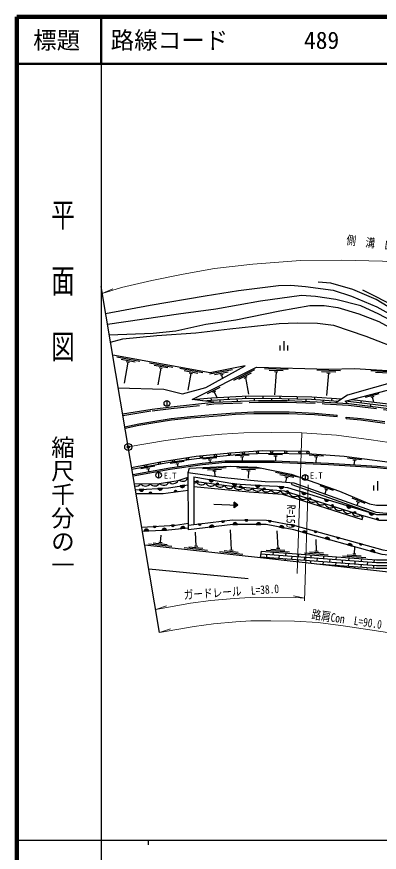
# Model space of a CAD drawing. Units: millimetres, scale not verified. Extents: x 40000 to 680000, y 20000 to 380000.
# Drawn here: x 40000 to 117164, y 202409 to 380000 of the extents above; entities that cross this region are included whole.
import ezdxf
from ezdxf.enums import TextEntityAlignment as Align

# ---------------------------------------------------------------- set-up
doc = ezdxf.new("R2010")
doc.units = ezdxf.units.MM
doc.header["$LTSCALE"] = 1000
doc.header["$PDMODE"] = 32
doc.header["$PDSIZE"] = 500
doc.linetypes.add('CHAIN', pattern=[18.5, 12, -1.5, 3.5, -1.5])
doc.linetypes.add('DASHED', pattern=[7.5, 6, -1.5])
for name, color, linetype, lineweight in [('M-BGD', 7, 'Continuous', 25), ('M-BMK', 2, 'CHAIN', 13), ('M-BMK-OTRS', 5, 'Continuous', 25), ('M-BMK-SRVR', 3, 'Continuous', 25), ('M-STR-HTXT', 7, 'Continuous', 13), ('M-TTL', 2, 'Continuous', 140), ('M-TTL-BAND', 7, 'Continuous', 25), ('M-TTL-LINE', 7, 'Continuous', 50)]:
    doc.layers.add(name, color=color, linetype=linetype, lineweight=lineweight)
doc.layers.add('M-OTRS', color=6, linetype='Continuous')
doc.layers.add('M-TTL-TXT', color=7, linetype='Continuous')
doc.styles.add('@ＭＳ ゴシック', font='')
doc.styles.add('ＭＳ ゴシック', font='')
doc.styles.get('@ＭＳ ゴシック').set_extended_font_data('@MS Gothic')
doc.styles.get('ＭＳ ゴシック').set_extended_font_data('MS Gothic')

msp = doc.modelspace()

# ---------------------------------------------------------------- hatches: boundary and pattern name
at = {"layer": 'M-BGD'}
for points in [[(78701, 281063), (78080, 281140, -0.84072)], [(81903, 281482, -0.82183), (80926, 281648)], [(83001, 280527), (82380, 280604, -0.84072)], [(86832, 280644, -0.82183), (85855, 280810)], [(67062, 279578, -0.82183), (66073, 279517)], [(68773, 278660), (68147, 278656, -0.84072)], [(71016, 279822, -0.82183), (70027, 279761)], [(73527, 278993), (74148, 279077, 0.84072)], [(75763, 280410, -0.82183), (74783, 280265)], [(87968, 279960), (87345, 280017, -0.84072)], [(91826, 280358, -0.82183), (90837, 280423)], [(92324, 279563), (92948, 279506, 0.84072)], [(96812, 280047, -0.82183), (95830, 280178)], [(97290, 279039), (97887, 278853, 0.84072)], [(101624, 278724, -0.82183), (100676, 279013)], [(102064, 277552), (102661, 277366, 0.84072)], [(106408, 277269, -0.82183), (105460, 277558)], [(86247, 275619), (86274, 276230), (86301, 276840), (87051, 276195)], [(106837, 276065), (107435, 275879, 0.84072)], [(111191, 275814, -0.82183), (110243, 276102)], [(111611, 274579), (112209, 274392, 0.84072)], [(115975, 274359, -0.82183), (115027, 274647)], [(69033, 271680), (69658, 271718, -0.84072)], [(72922, 271916), (73546, 271954, -0.84072)], [(79240, 272244), (78619, 272169, 0.84072)], [(82000, 271589, 0.82183), (81016, 271469)], [(84204, 272850), (83582, 272774, 0.84072)], [(85979, 272077, -0.82183), (86970, 272072)], [(88565, 273049), (89191, 273046, -0.84072)], [(90979, 272053, -0.82183), (91970, 272048)], [(93558, 272952), (94173, 272837, -0.84072)], [(95929, 271504, -0.82183), (96903, 271321)], [(98472, 272028), (99087, 271913, -0.84072)], [(117012, 273005), (116410, 273175, -0.84072)], [(67134, 270686, -0.82183), (68124, 270729)], [(71912, 270894, 0.82183), (70922, 270851)], [(74878, 271193, -0.82183), (75863, 271301)], [(100806, 270422, -0.82183), (101760, 270156)], [(103303, 270749), (103906, 270581, -0.84072)], [(105623, 269081, -0.82183), (106577, 268815)], [(108723, 269240), (108120, 269407, 0.84072)], [(110439, 267739, -0.82183), (111394, 267474)], [(113539, 267898), (112936, 268066, 0.84072)], [(115256, 266398, -0.82183), (116211, 266132)]]:
    msp.add_hatch(color=256, dxfattribs=at).paths.add_polyline_path(points)

# ---------------------------------------------------------------- linework, layer by layer
for p, q in [((96893, 309071), (96893, 311063)), ((96093, 309071), (96093, 310116)), ((97693, 309071), (97693, 310116)), ((66233, 306726), (61313, 307614)), ((65196, 306608), (62243, 307141)), ((63666, 306579), (62862, 302119)), ((64011, 306517), (63322, 306641)), ((73214, 305466), (68294, 306354)), ((72177, 305349), (69224, 305881)), ((70647, 305320), (70010, 301786)), ((70992, 305258), (70303, 305382)), ((79613, 304312), (74693, 305200)), ((78576, 304194), (75624, 304727)), ((77046, 304165), (76409, 300630)), ((77391, 304103), (76702, 304228)), ((85957, 304945), (81047, 303999)), ((85031, 304461), (82086, 303894)), ((83959, 303949), (83272, 303817)), ((83615, 303883), (83767, 303097)), ((90622, 304956), (86154, 302712)), ((89863, 304239), (87183, 302893)), ((97747, 305023), (92749, 305148)), ((96740, 304749), (93741, 304823)), ((95583, 304477), (94883, 304495)), ((95233, 304486), (94891, 299630)), ((108886, 304745), (103888, 304870)), ((107879, 304470), (104880, 304545)), ((106372, 304208), (105950, 299469)), ((106722, 304199), (106022, 304216)), ((120372, 304445), (115381, 304746)), ((119356, 304205), (116361, 304386)), ((88970, 303455), (88345, 303141)), ((88658, 303298), (89331, 299773)), ((83195, 301225), (80515, 299879)), ((82302, 300441), (81677, 300127)), ((81990, 300284), (82596, 299077)), ((71956, 298408), (71956, 297208)), ((81446, 298520), (81397, 299017)), ((83300, 298112), (83276, 298609)), ((85107, 298698), (85083, 299197)), ((86963, 298265), (86938, 298786)), ((88768, 298875), (88744, 299374)), ((90599, 298417), (90600, 298898)), ((92433, 298894), (92434, 299394)), ((94265, 298453), (94266, 298891)), ((96098, 298887), (96099, 299387)), ((97919, 298436), (97931, 298843)), ((99763, 298790), (99777, 299290)), ((101581, 298274), (101595, 298738)), ((103425, 298658), (103460, 299157)), ((105224, 298113), (105254, 298530)), ((107082, 298403), (107117, 298901)), ((113324, 297930), (113383, 298426)), ((117050, 299847), (114145, 299097)), ((116012, 299269), (115334, 299094)), ((115673, 299181), (115947, 298118)), ((115336, 297203), (115394, 297681)), ((108181, 295025), (108207, 295324)), ((110087, 294610), (110112, 294909)), ((82569, 286227), (79583, 285935)), ((89465, 286791), (86467, 286668)), ((88328, 286444), (87628, 286415)), ((87978, 286430), (88013, 285589)), ((96596, 286879), (93597, 286933)), ((95441, 286600), (94741, 286612)), ((95091, 286606), (95073, 285581)), ((105259, 286595), (102266, 286802)), ((104091, 286375), (103392, 286423)), ((103742, 286399), (103662, 285247)), ((113398, 285811), (110422, 286194)), ((69385, 284441), (66437, 283885)), ((75624, 285449), (72651, 285049)), ((74524, 284998), (73830, 284905)), ((74177, 284952), (74257, 284363)), ((81453, 285817), (80757, 285749)), ((81105, 285783), (81155, 285271)), ((112219, 285660), (111525, 285749)), ((111872, 285705), (111754, 284789)), ((68311, 283933), (67623, 283803)), ((67967, 283868), (68070, 283319)), ((70209, 283140), (70209, 281940)), ((76481, 283156), (76794, 284056)), ((84563, 284128), (79569, 283888)), ((83578, 283780), (80582, 283637)), ((82444, 283426), (81745, 283392)), ((82095, 283409), (82146, 282340)), ((91857, 283956), (86859, 284120)), ((90847, 283689), (87849, 283787)), ((89688, 283426), (88988, 283449)), ((89338, 283438), (89289, 281939)), ((99992, 282146), (95094, 283151)), ((98952, 282053), (96013, 282656)), ((101376, 282679), (101376, 281479)), ((77730, 282191), (77717, 272058)), ((78080, 281140), (78701, 281063)), ((81903, 281482), (80926, 281648)), ((82380, 280604), (83001, 280527)), ((86832, 280644), (85855, 280810)), ((97765, 281991), (97080, 282131)), ((97422, 282061), (97223, 281087)), ((98521, 280583), (98558, 280952)), ((116832, 279327), (116832, 281320)), ((67062, 279578), (66073, 279517)), ((71016, 279822), (70027, 279761)), ((73527, 278993), (74148, 279077)), ((75763, 280410), (74783, 280265)), ((87345, 280017), (87968, 279960)), ((91826, 280358), (90837, 280423)), ((92324, 279563), (92948, 279506)), ((96812, 280047), (95830, 280178)), ((97290, 279039), (97887, 278853)), ((98521, 280583), (116575, 274176)), ((101624, 278724), (100676, 279013)), ((107396, 279307), (104565, 280300)), ((105881, 279520), (105544, 278559)), ((106211, 279404), (105551, 279636)), ((116032, 279327), (116032, 280372)), ((68147, 278656), (68773, 278660)), ((102064, 277552), (102661, 277366)), ((106408, 277269), (105460, 277558)), ((114142, 276512), (111384, 277693)), ((81953, 276422), (87051, 276195)), ((86247, 275619), (86301, 276840)), ((87051, 276195), (86247, 275619)), ((87051, 276195), (86301, 276840)), ((106837, 276065), (107435, 275879)), ((111191, 275814), (110243, 276102)), ((112966, 276689), (112323, 276964)), ((112645, 276827), (112346, 276129)), ((111611, 274579), (112209, 274392)), ((113505, 273137), (113730, 273933)), ((115975, 274359), (115027, 274647)), ((69658, 271718), (69033, 271680)), ((73546, 271954), (72922, 271916)), ((79240, 272244), (78619, 272169)), ((84204, 272850), (83582, 272774)), ((85979, 272077), (86970, 272072)), ((89191, 273046), (88565, 273049)), ((90979, 272053), (91970, 272048)), ((94173, 272837), (93558, 272952)), ((99087, 271913), (98472, 272028)), ((116410, 273175), (117012, 273005)), ((67134, 270686), (68124, 270729)), ((70922, 270851), (71912, 270894)), ((74878, 271193), (75863, 271301)), ((78176, 267490), (78055, 270454)), ((81016, 271469), (82000, 271589)), ((85697, 266671), (85524, 270962)), ((95619, 267055), (95433, 270731)), ((95929, 271504), (96903, 271321)), ((100806, 270422), (101760, 270156)), ((103906, 270581), (103303, 270749)), ((69060, 268182), (72043, 267857)), ((70236, 268355), (70932, 268279)), ((70584, 268317), (70747, 269809)), ((103802, 266441), (103746, 268855)), ((105623, 269081), (106577, 268815)), ((108723, 269240), (108120, 269407)), ((67250, 267775), (91854, 265095)), ((68034, 267992), (73004, 267450)), ((75626, 267165), (80597, 266623)), ((76653, 267355), (79635, 267030)), ((77828, 267528), (78524, 267453)), ((84173, 266535), (87155, 266211)), ((85349, 266709), (86045, 266633)), ((91996, 266424), (91844, 265096)), ((93081, 266644), (98067, 266270)), ((94101, 266868), (97092, 266644)), ((95270, 267081), (95968, 267029)), ((103453, 266467), (104151, 266415)), ((110439, 267739), (111394, 267474)), ((111852, 265838), (111964, 267333)), ((113539, 267898), (112936, 268066)), ((115256, 266398), (116211, 266132)), ((83146, 266346), (88117, 265804)), ((93202, 265130), (93247, 265729)), ((94527, 264790), (94545, 265030)), ((94590, 265628), (94635, 266226)), ((95887, 264929), (95932, 265527)), ((97204, 264485), (97230, 264828)), ((97275, 265427), (97320, 266025)), ((98573, 264728), (98618, 265326)), ((99882, 264180), (99915, 264627)), ((99960, 265225), (100005, 265824)), ((101258, 264526), (101303, 265125)), ((101264, 266030), (106250, 265656)), ((102284, 266254), (105276, 266030)), ((102645, 265024), (102690, 265622)), ((103943, 264325), (103988, 264923)), ((105331, 264822), (105376, 265421)), ((106629, 264123), (106673, 264722)), ((108016, 264621), (108061, 265219)), ((109314, 265426), (114300, 265052)), ((110334, 265651), (113326, 265426)), ((110701, 264420), (110746, 265018)), ((111503, 265864), (112201, 265811)), ((113387, 264218), (113431, 264817)), ((116072, 264017), (116117, 264615)), ((102559, 263874), (102601, 264426)), ((103898, 263722), (103898, 263727)), ((105237, 263569), (105286, 264224)), ((106575, 263416), (106584, 263525)), ((107926, 263424), (107971, 264023)), ((109253, 263111), (109269, 263324)), ((109314, 263922), (109359, 264520)), ((110612, 263223), (110656, 263821)), ((111930, 262806), (111954, 263122)), ((111999, 263721), (112044, 264319)), ((113297, 263022), (113342, 263620)), ((114608, 262500), (114639, 262921)), ((114684, 263519), (114729, 264118)), ((115982, 262820), (116027, 263419)), ((68117, 262656), (89245, 260591))]:
    msp.add_line(p, q, dxfattribs=at)
for points in [[(120354, 317540), (116512, 319873), (111559, 321993), (106877, 323392), (104186, 323610)], [(58921, 316951), (68425, 318704), (80112, 320641), (87216, 321783), (95728, 322845), (98311, 322922), (101427, 322691), (107331, 321892), (111277, 320614), (116643, 318323), (120462, 316198)], [(113563, 321981), (121036, 318180)], [(120568, 314940), (117030, 316764), (113199, 318536), (107904, 319907), (103577, 320522), (100597, 320763), (91847, 319547), (82374, 317864), (74402, 316781), (59318, 314610)], [(59690, 312414), (69023, 312744), (73881, 313242), (80218, 314624), (86611, 315603), (95989, 317510), (102411, 318604), (105434, 318604), (108323, 318198), (112787, 316816), (117078, 315204), (121455, 312815)], [(59959, 310825), (62593, 311555), (69807, 312219), (78114, 312828), (85342, 313630), (95835, 314765), (99663, 314954), (103990, 314891), (107439, 314408), (114295, 312116), (122296, 308958)], [(61605, 301107), (71309, 300833), (75304, 299843), (80234, 301159), (88632, 305766), (81190, 304332), (60424, 308079)], [(81954, 298055), (77343, 298621), (91020, 305492), (106395, 305107), (111880, 305258), (127162, 304335), (110390, 299588), (107887, 297945)], [(110372, 297782), (109933, 298319), (129567, 303390), (134352, 301266), (142520, 300480), (145540, 295170), (146406, 294969), (147828, 293732)], [(62541, 295583), (68798, 296612), (72866, 297089), (81954, 298055), (91460, 298453), (97535, 298453), (105553, 298098), (110658, 297763), (119744, 296676), (127683, 295378), (137271, 293536), (152563, 290035), (171595, 295011), (187149, 290061), (195024, 287357), (208095, 282108), (215017, 278283), (224580, 278363), (230894, 278798), (237629, 279574), (244433, 280644), (252248, 282245), (259019, 284094)], [(77343, 298621), (81435, 299021), (89281, 299400), (96407, 299387), (102788, 299204), (109130, 298761)], [(79622, 298341), (81472, 298522), (89292, 298900), (96399, 298887), (102763, 298704), (108439, 298308)], [(111313, 298675), (128567, 296602), (148378, 292779), (151158, 291511)], [(109983, 298331), (128490, 296107), (148224, 292300), (150951, 291056)], [(63000, 292869), (65966, 293471), (68937, 293972), (72898, 294610), (77006, 295016), (80027, 295292), (83580, 295569), (86518, 295798), (90461, 296003), (97950, 296003), (103422, 295738), (108207, 295324)], [(63050, 292573), (66021, 293176), (68986, 293676), (72936, 294313), (77034, 294717), (80052, 294993), (83603, 295270), (86538, 295498), (90469, 295703), (97943, 295703), (103401, 295438), (108181, 295025)], [(110112, 294909), (113281, 294636), (118350, 293933)], [(110087, 294610), (113248, 294338), (118309, 293636)], [(64464, 284224), (70622, 285368), (78217, 286585), (85481, 287312), (92403, 287779), (102000, 287629)], [(64531, 283831), (72486, 285330), (78285, 286109), (87483, 287010), (93120, 287242), (102780, 287067), (109699, 286589), (118364, 285474), (127791, 283907)], [(64719, 282720), (72580, 284125), (79470, 285101), (84323, 285589), (94873, 285589), (106367, 285142), (116707, 284464), (124855, 283671), (130231, 282821), (139579, 279893), (141067, 278022)], [(64769, 282424), (72627, 283829), (79506, 284803), (84338, 285289), (94868, 285289), (106351, 284842), (116682, 284165), (124817, 283373), (130162, 282528), (139402, 279634), (140732, 277961)], [(76794, 284056), (85394, 284468), (91080, 284281), (98414, 282776), (108704, 279166), (115050, 276450), (116593, 276155), (121891, 276155), (129019, 277340), (137401, 279202)], [(76545, 270924), (76481, 283156), (83556, 282137), (89738, 281468), (92856, 281205), (96453, 281165), (98960, 280911), (116394, 274683), (118665, 274481), (120577, 274515), (125515, 275312), (131317, 276293), (136830, 268763)], [(65057, 280723), (70297, 280764), (74378, 281409), (76486, 282113)], [(131274, 275224), (124456, 273474), (120604, 272945), (117223, 272945), (113219, 274078), (96967, 279140), (86379, 280105), (77729, 281184)], [(77730, 282191), (86455, 280708), (92119, 280339), (95515, 280220), (97640, 279936), (116575, 274176), (121327, 274191), (127011, 275091), (130825, 275831)], [(65270, 279468), (72333, 279903), (76495, 280518)], [(65410, 278641), (71174, 278673), (76501, 279397)], [(77728, 280146), (89439, 278994), (96540, 278522), (113505, 273137)], [(66614, 271533), (73759, 271967), (76537, 272325)], [(76540, 271915), (85937, 273061), (93159, 273027), (99201, 271891), (117938, 266673), (120665, 266238), (125685, 266302), (133453, 267759), (136830, 268763)], [(137216, 268024), (133292, 266948), (125587, 265614), (120266, 265385), (117742, 265706), (98977, 270931), (93065, 272043), (85994, 272077), (76545, 270924)], [(66760, 270669), (72327, 270912), (76542, 271376)], [(91996, 266424), (116581, 264580), (129287, 264580), (153791, 266768)], [(91854, 265095), (122874, 261558), (146201, 263886), (156265, 265502)], [(91860, 265231), (116536, 263380), (129341, 263380), (155795, 265742)], [(91928, 265828), (116558, 263980), (129314, 263980), (154793, 266255)], [(103774, 263736), (116513, 262780), (129368, 262780), (151776, 264781)]]:
    msp.add_lwpolyline(points, dxfattribs=at)
at = {"layer": 'M-BGD', "linetype": 'DASHED'}
msp.add_lwpolyline([(62599, 295236), (68847, 296263), (72906, 296739), (81980, 297703), (91467, 298101), (97527, 298101), (105533, 297746), (110625, 297412), (119694, 296327), (127621, 295031), (137199, 293191), (152569, 289672), (159902, 291590)], dxfattribs=at)
at = {"layer": 'M-BGD'}
for centre, radius in [((71956, 297808), 600), ((91254, 287476), 225), ((94251, 287525), 225), ((97251, 287478), 225), ((76328, 286054), 225), ((79298, 286467), 225), ((82283, 286766), 225), ((85268, 287064), 225), ((88261, 287274), 225), ((100251, 287431), 225), ((101996, 287404), 225), ((67455, 284551), 225), ((70405, 285099), 225), ((73366, 285580), 225), ((70209, 282540), 600), ((101376, 282079), 600)]:
    msp.add_circle(centre, radius, dxfattribs=at)
for centre, radius, start, end in [((65431, 281476), 1250, 256.33114, 323.58506), ((67429, 281494), 1250, 216.7371, 322.9973), ((69411, 281513), 1250, 218.10368, 324.36388), ((71298, 281682), 1250, 225.83984, 332.10005), ((73273, 281994), 1250, 225.83984, 332.10005), ((75300, 282507), 1250, 235.34224, 341.60244), ((77332, 281989), 1250, 288.48105, 316.01945), ((78384, 281047), 318, 2.78048, 162.99822), ((79317, 281742), 1250, 209.75925, 316.01945), ((81302, 281494), 1250, 209.75925, 316.01945), ((81431, 281662), 505, 181.52356, 339.18175), ((83286, 281247), 1250, 209.75925, 316.01945), ((82684, 280511), 318, 2.78048, 162.99822), ((86360, 280824), 505, 181.52356, 339.18175), ((66562, 279645), 505, 194.69917, 352.35736), ((68461, 278603), 318, 10.20565, 170.42338), ((70515, 279889), 505, 194.69917, 352.35736), ((73845, 278981), 318, 17.63191, 177.84964), ((75259, 280435), 505, 199.58193, 357.24012), ((85271, 280999), 1250, 209.75925, 316.01945), ((87239, 280780), 1250, 211.26176, 317.92139), ((87652, 279934), 318, 4.68242, 164.90015), ((89230, 280598), 1250, 211.66119, 317.92139), ((91222, 280417), 1250, 211.66119, 317.92139), ((91338, 280488), 505, 187.44318, 345.10137), ((93214, 280235), 1250, 211.66119, 317.92139), ((92631, 279480), 318, 4.68242, 164.90015), ((95206, 280054), 1250, 211.66119, 317.92139), ((96334, 280210), 505, 183.5629, 341.22109), ((97211, 279849), 1250, 210.44903, 305.82966), ((97572, 278894), 318, 352.5907, 152.80843), ((99121, 279255), 1250, 199.56946, 305.82966), ((101179, 278962), 505, 174.25064, 331.90883), ((101030, 278660), 1250, 199.56946, 305.82966), ((102940, 278065), 1250, 199.56946, 305.82966), ((102346, 277407), 318, 352.5907, 152.80843), ((104849, 277470), 1250, 199.56946, 305.82966), ((105962, 277507), 505, 174.25064, 331.90883), ((106759, 276876), 1250, 199.56946, 305.82966), ((107120, 275920), 318, 352.5907, 152.80843), ((108668, 276281), 1250, 199.56946, 305.82966), ((110578, 275686), 1250, 199.56946, 305.82966), ((110746, 276052), 505, 174.25064, 331.90883), ((112487, 275091), 1250, 199.56946, 305.82966), ((111894, 274433), 318, 352.5907, 152.80843), ((114385, 274527), 1250, 201.07298, 232.19635), ((115529, 274597), 505, 174.25064, 331.90883), ((69342, 271754), 318, 193.3664, 353.58414), ((73231, 271990), 318, 193.3664, 353.58414), ((78923, 272261), 318, 196.84785, 357.06559), ((81520, 271432), 505, 18.12762, 175.78581), ((83886, 272866), 318, 196.84785, 357.06559), ((86474, 271976), 505, 10.89947, 168.55766), ((88878, 273102), 318, 189.6197, 349.83743), ((91474, 271953), 505, 10.89947, 168.55766), ((93876, 272948), 318, 179.24107, 339.4588), ((96398, 271317), 505, 0.52084, 158.17903), ((98789, 272024), 318, 179.24107, 339.4588), ((116696, 273037), 318, 354.09422, 154.31195), ((67633, 270609), 505, 13.66711, 171.3253), ((71421, 270775), 505, 13.66711, 171.3253), ((75381, 271150), 505, 17.45374, 175.11193), ((101257, 270195), 505, 355.61013, 153.26832), ((103619, 270717), 318, 174.33036, 334.54809), ((106074, 268854), 505, 355.61013, 153.26832), ((108436, 269376), 318, 174.33036, 334.54809), ((110890, 267512), 505, 355.61013, 153.26832), ((113252, 268035), 318, 174.33036, 334.54809), ((115707, 266171), 505, 355.61013, 153.26832)]:
    msp.add_arc(centre, radius, start, end, dxfattribs=at)
at = {"layer": 'M-BMK'}
msp.add_lwpolyline([(63732, 288548), (71676, 289956), (77579, 290729), (83621, 291243), (88349, 291560), (94125, 291607), (100659, 291545), (108086, 291044), (115466, 290077), (129619, 287988), (140200, 285830), (162644, 281030), (180982, 276960), (190553, 274898), (200085, 273446), (206856, 272657), (214337, 271999), (217027, 271882), (224361, 271588), (229615, 271930), (237711, 272686), (248565, 274522), (254346, 275890), (260967, 277837)], dxfattribs=at)
at = {"layer": 'M-BMK-OTRS'}
msp.add_line((70412, 249109), (57954, 322662), dxfattribs=at)
at = {"layer": 'M-BMK-SRVR'}
msp.add_circle((63732, 288548), 750, dxfattribs=at)
at = {"layer": 'M-OTRS'}
msp.add_point((63732, 288548), dxfattribs=at)
at = {"layer": 'M-STR-HTXT'}
for p, q in [((58212, 321139), (60448, 322154)), ((99676, 261644), (100659, 291545)), ((101274, 255841), (102044, 280535)), ((101292, 256423), (98889, 256927)), ((69577, 254039), (71911, 254799)), ((70412, 249109), (72746, 249869))]:
    msp.add_line(p, q, dxfattribs=at)
for points in [[(58212, 321139), (62272, 322422), (68768, 323933), (75418, 325308), (82103, 326488), (90245, 327397), (100362, 328182), (109218, 328269), (117867, 328047), (127423, 327257), (139682, 325432), (147244, 323939), (154956, 322053), (158138, 321093)], [(69577, 254039), (77004, 255355), (81336, 255922), (86276, 256343), (89662, 256570), (94100, 256605), (99315, 256556), (101292, 256423)], [(70412, 249109), (77765, 250412), (81873, 250950), (86656, 251357), (89850, 251571), (94097, 251605), (99123, 251558), (104138, 251220), (109947, 250458), (122697, 248576), (132020, 246675), (145454, 243802)]]:
    msp.add_lwpolyline(points, dxfattribs=at)
at = {"layer": 'M-TTL'}
for p, q in [((40000, 380000), (40000, 20000)), ((680000, 380000), (40000, 380000))]:
    msp.add_line(p, q, dxfattribs=at)
at = {"layer": 'M-TTL-BAND'}
for p, q in [((58000, 370000), (58000, 20000)), ((40000, 205000), (579000, 205000)), ((68000, 205000), (68000, 204000))]:
    msp.add_line(p, q, dxfattribs=at)
at = {"layer": 'M-TTL-LINE'}
for p, q in [((58000, 380000), (58000, 370000)), ((40000, 370000), (680000, 370000))]:
    msp.add_line(p, q, dxfattribs=at)

# ---------------------------------------------------------------- texts
at = {"layer": 'M-BGD', "style": 'ＭＳ ゴシック'}
for p in [(71303, 282461), (102393, 282499)]:
    msp.add_text('E.T', height=1320, dxfattribs=at).set_placement(p, align=Align.MIDDLE_LEFT)
at = {"layer": 'M-STR-HTXT', "style": 'ＭＳ ゴシック', "width": 0.8}
for s, rotation, p in [('側\u3000溝\u3000L=88.0', 352.535, (117021, 330215)), ('R=150', 268.117, (96903, 273838)), ('ガードレール  L=38.0 ', 3.839, (86276, 256343)), ('路肩Con  L=90.0 ', 351.603, (110515, 250374))]:
    msp.add_text(s, height=1833, rotation=rotation, dxfattribs=at).set_placement(p, align=Align.BOTTOM_CENTER)
at = {"layer": 'M-TTL-BAND', "style": '@ＭＳ ゴシック', "width": 1.4}
msp.add_text('平  面  図', height=3666, rotation=270, dxfattribs=at).set_placement((49777, 306475), align=Align.MIDDLE_RIGHT)
at = {"layer": 'M-TTL-BAND', "style": '@ＭＳ ゴシック'}
msp.add_text('縮尺千分の一', height=3666, rotation=270, dxfattribs=at).set_placement((49777, 261030), align=Align.MIDDLE_RIGHT)
at = {"layer": 'M-TTL-TXT', "style": 'ＭＳ ゴシック'}
msp.add_text('標題', height=3666, dxfattribs=at).set_placement((48500, 375000), align=Align.MIDDLE_CENTER)
for s, p in [('路線コード', (60000, 375000)), ('489', (101142, 375000))]:
    msp.add_text(s, height=3666, dxfattribs=at).set_placement(p, align=Align.MIDDLE_LEFT)

doc.saveas('drawing.dxf')
